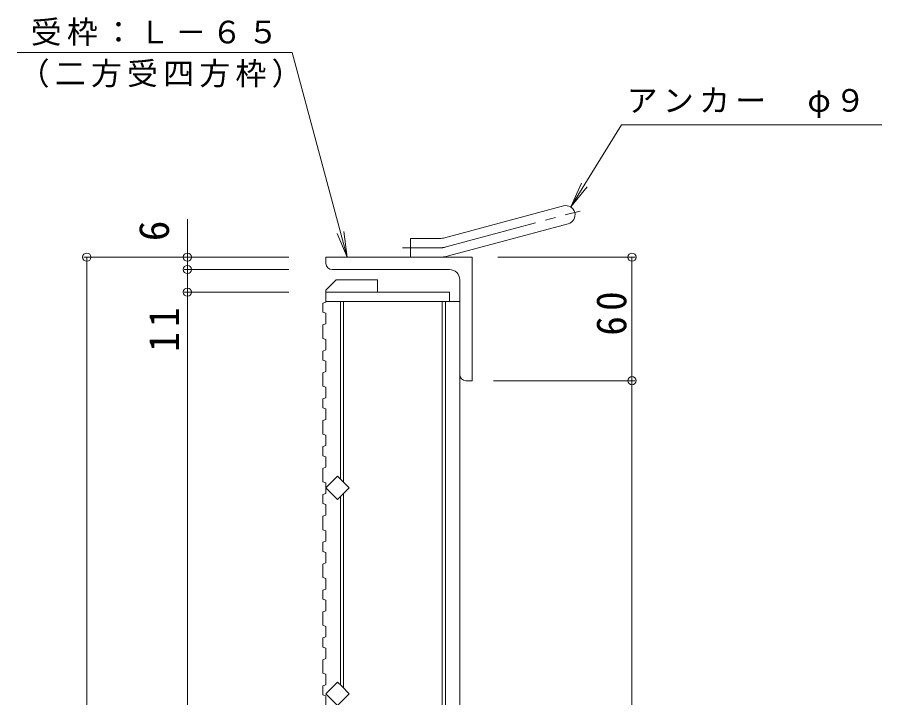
# Model space of a CAD drawing. Units: millimetres, scale not verified. Extents: x -818 to 865, y -688 to 664.
# Drawn here: x 30.4 to 450.4, y 297.7 to 628.2 of the extents above; entities that cross this region are included whole.
import ezdxf
from ezdxf.enums import TextEntityAlignment as Align

# ---------------------------------------------------------------- set-up
doc = ezdxf.new("R2010")
doc.units = ezdxf.units.MM
doc.header["$LTSCALE"] = 5
doc.header["$PDMODE"] = 32
doc.header["$PDSIZE"] = 4
doc.linetypes.add('CHAIN2', pattern=[12, 9, -1, 1, -1])
for name, color, linetype, lineweight in [('B-1', 2, 'Continuous', 9), ('B-2', 3, 'Continuous', 9), ('B-4', 7, 'Continuous', 9), ('B-5', 7, 'Continuous', 9), ('B-A', 3, 'Continuous', 9)]:
    doc.layers.add(name, color=color, linetype=linetype, lineweight=lineweight)
doc.styles.add('ＭＳ ゴシック', font='')
doc.styles.get('ＭＳ ゴシック').set_extended_font_data('MS Gothic')

msp = doc.modelspace()

# ---------------------------------------------------------------- linework, layer by layer
at = {"layer": 'B-1'}
for p, q in [((237.542, 520.997), (295.733, 536.589)), ((239.871, 512.304), (298.062, 527.896)), ((221.398, 511.69), (221.398, 520.691)), ((235.213, 520.691), (221.398, 520.691)), ((251.398, 511.69), (180.398, 511.69)), ((180.398, 508.69), (180.398, 511.69)), ((251.398, 511.69), (251.398, 451.691)), ((183.398, 505.69), (240.398, 505.69)), ((245.398, 454.69), (245.398, 500.69)), ((248.397, 451.691), (251.398, 451.691))]:
    msp.add_line(p, q, dxfattribs=at)
at = {"layer": 'B-1', "linetype": 'CHAIN2'}
for p, q in [((238.707, 516.65), (303.873, 534.112)), ((235.213, 516.191), (217.593, 516.191))]:
    msp.add_line(p, q, dxfattribs=at)
at = {"layer": 'B-1'}
for centre, radius, start, end in [((296.898, 532.243), 4.5, 285.00014, 104.99991), ((235.213, 529.69), 9, 270, 285.00002), ((235.213, 529.69), 18, 270, 285), ((183.398, 508.69), 3, 180, 270), ((240.398, 500.69), 5, 0, 90), ((248.397, 454.69), 3, 180, 270)]:
    msp.add_arc(centre, radius, start, end, dxfattribs=at)
at = {"layer": 'B-1', "linetype": 'CHAIN2'}
msp.add_arc((235.213, 529.69), 13.5, 270, 284.99995, dxfattribs=at)
at = {"layer": 'B-2'}
for p, q in [((180.398, 495.69), (185.397, 500.69)), ((185.397, 500.69), (205.398, 500.69)), ((205.398, 494.69), (205.398, 500.69)), ((180.398, 495.69), (180.398, 494.69)), ((180.398, 494.69), (240.398, 494.69)), ((180.398, 494.69), (180.398, 490.19)), ((240.398, 494.69), (240.398, 490.19)), ((180.398, 490.19), (245.398, 490.19)), ((187.398, 490.19), (187.398, 404.004)), ((188.897, 490.19), (188.897, 402.504)), ((236.898, 490.19), (236.898, -90.81)), ((238.398, 490.19), (238.398, -90.81)), ((245.398, 490.19), (245.398, -90.81)), ((187.398, 395.377), (187.398, 304.004)), ((188.897, 396.877), (188.897, 302.504))]:
    msp.add_line(p, q, dxfattribs=at)
for points in [[(186.054, 394.033), (180.398, 399.69), (186.054, 405.347), (191.711, 399.69)], [(191.711, 399.69), (188.08, 396.059), (186.054, 394.033)]]:
    msp.add_lwpolyline(points, dxfattribs=at)
msp.add_lwpolyline([(186.054, 305.347), (180.398, 299.69), (186.054, 294.034), (191.711, 299.69), (188.08, 303.322)], close=True, dxfattribs=at)
at = {"layer": 'B-4'}
for p, q in [((113.083, 530.146), (113.083, 505.69)), ((162.304, 511.69), (62.692, 511.69)), ((64.192, 511.69), (64.192, -108.309)), ((263.873, 511.69), (330.546, 511.69)), ((329.046, 451.69), (329.046, 511.69)), ((162.304, 505.69), (111.583, 505.69)), ((113.083, 505.69), (113.083, 494.69)), ((162.304, 494.69), (111.583, 494.69)), ((113.083, 494.69), (113.083, -95.31)), ((261.78, 451.69), (330.546, 451.69)), ((329.046, -48.31), (329.046, 451.69))]:
    msp.add_line(p, q, dxfattribs=at)
for p in [(64.192, 511.69), (113.083, 511.69), (329.046, 511.69), (113.083, 505.69), (113.083, 494.69), (329.046, 451.69)]:
    msp.add_point(p, dxfattribs=at)
at = {"layer": 'B-5'}
for p, q in [((30.438, 611.141), (163.981, 611.141)), ((324.005, 575.92), (450.356, 575.92)), ((299.368, 536.155), (307.282, 545.831)), ((190.629, 511.69), (188.997, 524.083))]:
    msp.add_line(p, q, dxfattribs=at)
for points in [[(163.981, 611.141), (190.629, 511.69), (185.845, 523.239)], [(324.005, 575.92), (299.368, 536.155), (304.508, 547.549)]]:
    msp.add_lwpolyline(points, dxfattribs=at)
at = {"layer": 'B-A'}
for p, q in [((178.897, 489.347), (180.398, 489.858)), ((180.398, 489.858), (180.398, 490.191)), ((178.897, 478.803), (180.398, 479.315)), ((180.398, 471.745), (180.398, 466.632)), ((178.897, 466.12), (180.398, 466.632)), ((178.897, 455.577), (180.398, 456.089)), ((180.398, 448.519), (180.398, 443.405)), ((178.897, 442.894), (180.398, 443.405)), ((178.897, 432.351), (180.398, 432.862)), ((180.398, 425.292), (180.398, 420.179)), ((178.897, 419.667), (180.398, 420.179)), ((180.398, 414.749), (180.398, 409.636)), ((178.897, 409.124), (180.398, 409.636)), ((180.398, 402.065), (180.398, 396.952)), ((178.897, 396.441), (180.398, 396.952)), ((180.398, 391.523), (180.398, 386.409)), ((178.897, 385.898), (180.398, 386.409)), ((180.398, 378.839), (180.398, 373.726)), ((178.897, 373.215), (180.398, 373.726)), ((180.398, 368.296), (180.398, 363.183)), ((178.897, 362.671), (180.398, 363.183)), ((180.398, 355.613), (180.398, 350.5)), ((178.897, 349.988), (180.398, 350.5)), ((180.398, 345.07), (180.398, 339.956)), ((178.897, 339.445), (180.398, 339.956)), ((180.398, 332.386), (180.398, 327.273)), ((178.897, 326.762), (180.398, 327.273)), ((180.398, 321.843), (180.398, 316.73)), ((178.897, 316.218), (180.398, 316.73)), ((180.398, 309.16), (180.398, 304.047)), ((178.897, 303.535), (180.398, 304.047)), ((180.398, 298.617), (180.398, 293.503))]:
    msp.add_line(p, q, dxfattribs=at)
for points in [[(178.897, 489.347), (178.897, 484.94), (180.398, 484.428), (180.398, 479.315)], [(178.897, 478.803), (178.897, 472.256), (180.398, 471.745)], [(178.897, 466.12), (178.897, 461.713), (180.398, 461.202), (180.398, 456.089)], [(178.897, 455.577), (178.897, 449.03), (180.398, 448.519)], [(178.897, 442.894), (178.897, 438.486), (180.398, 437.975), (180.398, 432.862)], [(178.897, 432.351), (178.897, 425.803), (180.398, 425.292)], [(178.897, 419.667), (178.897, 415.26), (180.398, 414.749)], [(178.897, 409.124), (178.897, 402.577), (180.398, 402.065)], [(178.897, 396.441), (178.897, 392.034), (180.398, 391.523)], [(178.897, 385.898), (178.897, 379.351), (180.398, 378.839)], [(178.897, 373.215), (178.897, 368.808), (180.398, 368.296)], [(178.897, 362.671), (178.897, 356.124), (180.398, 355.613)], [(178.897, 349.988), (178.897, 345.581), (180.398, 345.07)], [(178.897, 339.445), (178.897, 332.898), (180.398, 332.386)], [(178.897, 326.762), (178.897, 322.355), (180.398, 321.843)], [(178.897, 316.218), (178.897, 309.671), (180.398, 309.16)], [(178.897, 303.535), (178.897, 299.128), (180.398, 298.617)]]:
    msp.add_lwpolyline(points, dxfattribs=at)

# ---------------------------------------------------------------- texts
at = {"layer": 'B-4', "color": 2, "style": 'ＭＳ ゴシック'}
msp.add_text('6', height=14.66, rotation=90, dxfattribs=at).set_placement((108.531, 519.455), align=Align.BOTTOM_LEFT)
at = {"layer": 'B-4', "color": 2, "char_height": 14.66, "attachment_point": 7, "rotation": 90, "style": 'ＭＳ ゴシック'}
for s, insert in [('\\T1.27;\\W0.95;60', (326.546, 473.565)), ('\\T1.27;\\W0.95;11', (108.982, 465.746))]:
    msp.add_mtext(s, dxfattribs=dict(at, insert=insert))
at = {"layer": 'B-5', "char_height": 11, "attachment_point": 7, "style": 'ＭＳ ゴシック'}
for s, insert in [('\\T1.17;受枠：Ｌ－６５', (36.988, 614.321)), ('\\T1.17;（二方受四方枠）', (31.092, 593.966)), ('\\T1.17;アンカー\u3000φ９', (326.499, 579.32))]:
    msp.add_mtext(s, dxfattribs=dict(at, insert=insert))

doc.saveas('drawing.dxf')
